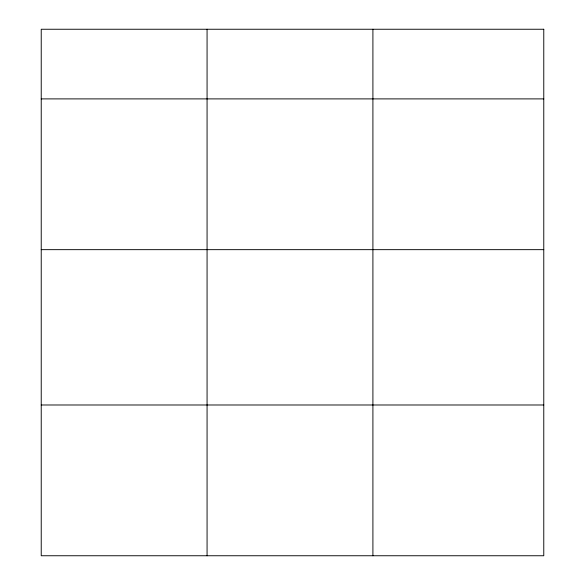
<?xml version="1.0" encoding="UTF-8"?>
<svg xmlns="http://www.w3.org/2000/svg" width="585" height="585" viewBox="0 0 585 585"><rect width="100%" height="100%" fill="white"/><g stroke="black" fill="none" stroke-linecap="round" stroke-linejoin="round"><path stroke-width="0.88" d="M41.228 98.894L543.772 98.894M41.228 249.656L543.772 249.656M41.228 404.988L543.772 404.988M372.908 29.25L372.908 555.75M207.068 29.25L207.068 555.75M543.772 29.25L41.228 29.25L41.228 555.75L543.772 555.75L543.772 29.25"/></g></svg>
